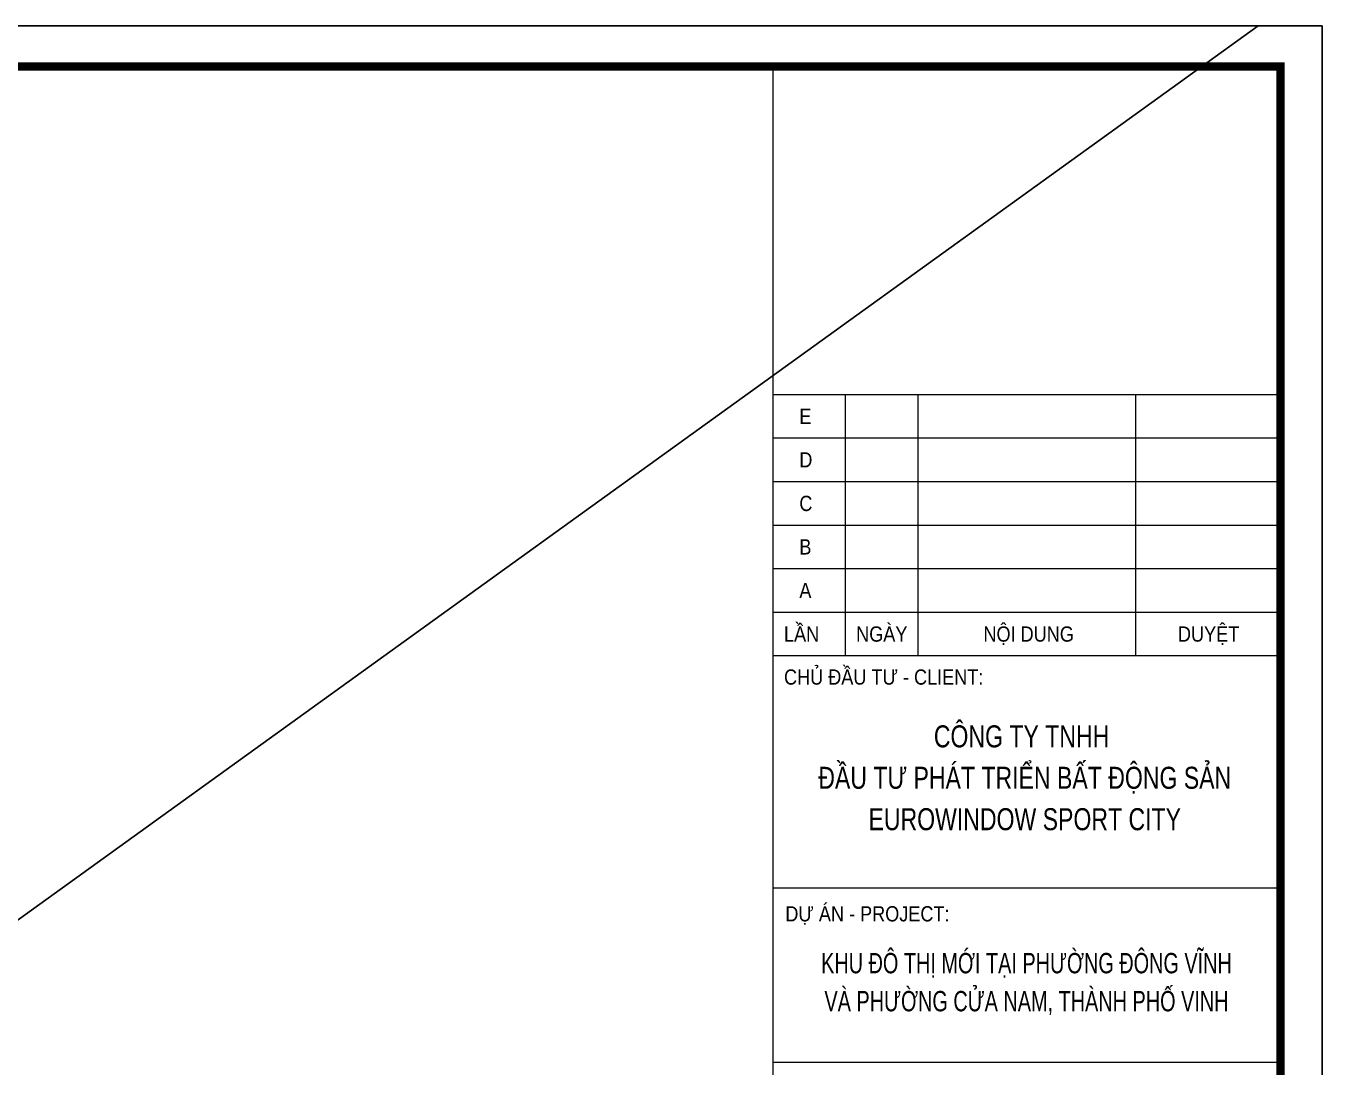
# Model space of a CAD drawing. Header units: millimetres. Extents: x -121190 to 167528, y -50070 to 22631.
# Drawn here: x 151877 to 167528, y 6424 to 18992 of the extents above; entities that cross this region are included whole.
import ezdxf
from ezdxf.enums import TextEntityAlignment as Align

# ---------------------------------------------------------------- set-up
doc = ezdxf.new("R2010")
doc.units = ezdxf.units.MM
doc.header["$MEASUREMENT"] = 0
doc.layers.get('DEFPOINTS').update_dxf_attribs({"color": 87})
for name, color, linetype, lineweight in [('KHUNGTEN', 7, 'Continuous', 20), ('Xref khung ten  A3 TKCS$0$A-KY HIEU', 34, 'Continuous', 20), ('Xref khung ten  A3 TKCS$0$A-TEXT', 9, 'Continuous', 18)]:
    doc.layers.add(name, color=color, linetype=linetype, lineweight=lineweight)
doc.styles.add('Xref khung ten  A3 TKCS$0$ARIAL', font='arial.ttf')

# ---------------------------------------------------------------- blocks, each defined once
blk = doc.blocks.new('Xref khung ten  A3 TKCS')
at = {"layer": 'DEFPOINTS', "color": 125}
blk.add_lwpolyline([(-57730.37, -13938.76), (-57310.37, -13938.76), (-57310.37, -13641.76), (-57730.37, -13641.76)], close=True, dxfattribs=at)
at = {"layer": 'Xref khung ten  A3 TKCS$0$A-KY HIEU', "color": 0}
for p, q in [((-57376.7, -13646.66), (-57376.7, -13933.85)), ((-57376.7, -13686.23), (-57315.38, -13686.23)), ((-57367.94, -13686.23), (-57367.94, -13717.76)), ((-57359.18, -13686.23), (-57359.18, -13717.76)), ((-57332.9, -13686.23), (-57332.9, -13717.76)), ((-57376.7, -13691.48), (-57315.38, -13691.48)), ((-57376.7, -13696.74), (-57315.38, -13696.74)), ((-57376.7, -13702), (-57315.38, -13702)), ((-57376.7, -13707.25), (-57315.38, -13707.25)), ((-57376.7, -13712.51), (-57315.38, -13712.51)), ((-57376.7, -13717.76), (-57315.38, -13717.76)), ((-57376.7, -13745.8), (-57315.38, -13745.8)), ((-57376.7, -13766.82), (-57315.38, -13766.82)), ((-57376.7, -13766.82), (-57315.38, -13766.82))]:
    blk.add_line(p, q, dxfattribs=at)
at = {"layer": 'Xref khung ten  A3 TKCS$0$A-KY HIEU', "color": 0, "const_width": 1.02}
blk.add_lwpolyline([(-57716.02, -13933.85), (-57716.02, -13646.66), (-57315.38, -13646.66), (-57315.38, -13933.85)], close=True, dxfattribs=at)
at = {"layer": 'Xref khung ten  A3 TKCS$0$A-TEXT', "style": 'Xref khung ten  A3 TKCS$0$ARIAL', "width": 0.85}
for s, height, p in [('E', 1.84, (-57373.49, -13689.8)), ('D', 1.84, (-57373.49, -13695.05)), ('C', 1.84, (-57373.49, -13700.31)), ('B', 1.84, (-57373.49, -13705.56)), ('A', 1.84, (-57373.49, -13710.82)), ('LẦN', 1.84, (-57375.34, -13716.08)), ('NGÀY', 1.84, (-57366.63, -13716.08)), ('NỘI DUNG', 1.84, (-57351.26, -13716.08)), ('DUYỆT', 1.84, (-57327.77, -13716.08)), ('CHỦ ĐẦU TƯ - CLIENT:', 1.8397, (-57375.34, -13721.27))]:
    blk.add_text(s, height=height, dxfattribs=at).set_placement(p)
at = {"layer": 'Xref khung ten  A3 TKCS$0$A-TEXT', "style": 'Xref khung ten  A3 TKCS$0$ARIAL'}
for s, height, width, p in [('CÔNG TY TNHH ', 2.6573, 0.75, (-57346.27, -13728.84)), ('ĐẦU TƯ PHÁT TRIỂN BẤT ĐỘNG SẢN', 2.6573, 0.75, (-57346.27, -13733.84)), ('EUROWINDOW SPORT CITY', 2.6573, 0.75, (-57346.27, -13738.84)), ('KHU ĐÔ THỊ MỚI TẠI PHƯỜNG ĐÔNG VĨNH', 2.4529, 0.7, (-57346.06, -13756.11)), ('VÀ PHƯỜNG CỬA NAM, THÀNH PHỐ VINH', 2.4529, 0.7, (-57346.06, -13760.7))]:
    blk.add_text(s, height=height, dxfattribs=dict(at, width=width)).set_placement(p, align=Align.CENTER)
at = {"layer": 'Xref khung ten  A3 TKCS$0$A-TEXT', "style": 'Xref khung ten  A3 TKCS$0$ARIAL', "width": 0.85}
blk.add_text('DỰ ÁN - PROJECT:', height=1.8397, dxfattribs=at).set_placement((-57375.18, -13748.93), align=Align.MIDDLE_LEFT)

msp = doc.modelspace()

# ---------------------------------------------------------------- linework, layer by layer
at = {"layer": 'DEFPOINTS', "color": 6}
msp.add_line((125528.3, -10708.2), (166756.4, 18991.8), dxfattribs=at)

# ---------------------------------------------------------------- block references
at = {"layer": 'KHUNGTEN', "xscale": 100, "yscale": 100, "zscale": 100}
msp.add_blockref('Xref khung ten  A3 TKCS', (5898565, 1383167.5), dxfattribs=at)

doc.saveas('drawing.dxf')
